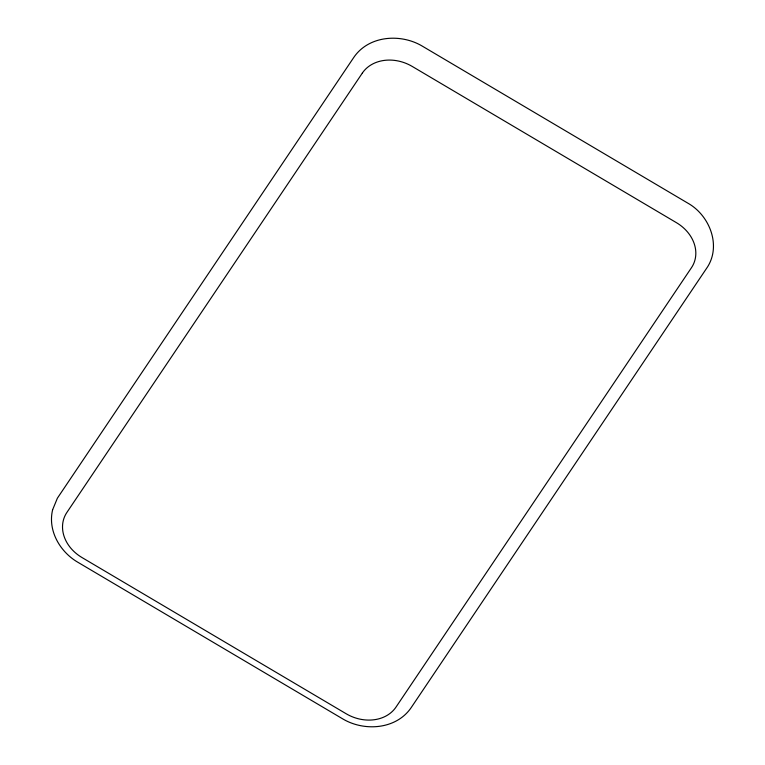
<?xml version="1.0" encoding="UTF-8"?>
<svg xmlns="http://www.w3.org/2000/svg" width="765" height="765" viewBox="0 0 765 765"><rect width="100%" height="100%" fill="white"/><g stroke="black" fill="none" stroke-linecap="round" stroke-linejoin="round"><path stroke-width="1.15" d="M52.622 509.777C47.612 530.336 59.718 551.383 77.169 561.854L342.768 718.909C364.389 731.789 396.433 729.504 411.293 707.462L707.615 266.803C721.347 244.867 709.279 215.137 687.831 203.146L422.232 46.091C400.611 33.211 368.567 35.496 353.707 57.538L57.385 498.197L52.622 509.777M362.333 73.086L66.88 512.454A37.858 31.011 23.7 0 0 81.96 557.522L346.143 713.745A37.858 31.011 23.7 0 0 396.012 707.08L691.464 267.712A37.858 31.011 23.7 0 0 676.384 222.644L412.201 66.421A37.858 31.011 23.7 0 0 362.333 73.086"/></g></svg>
